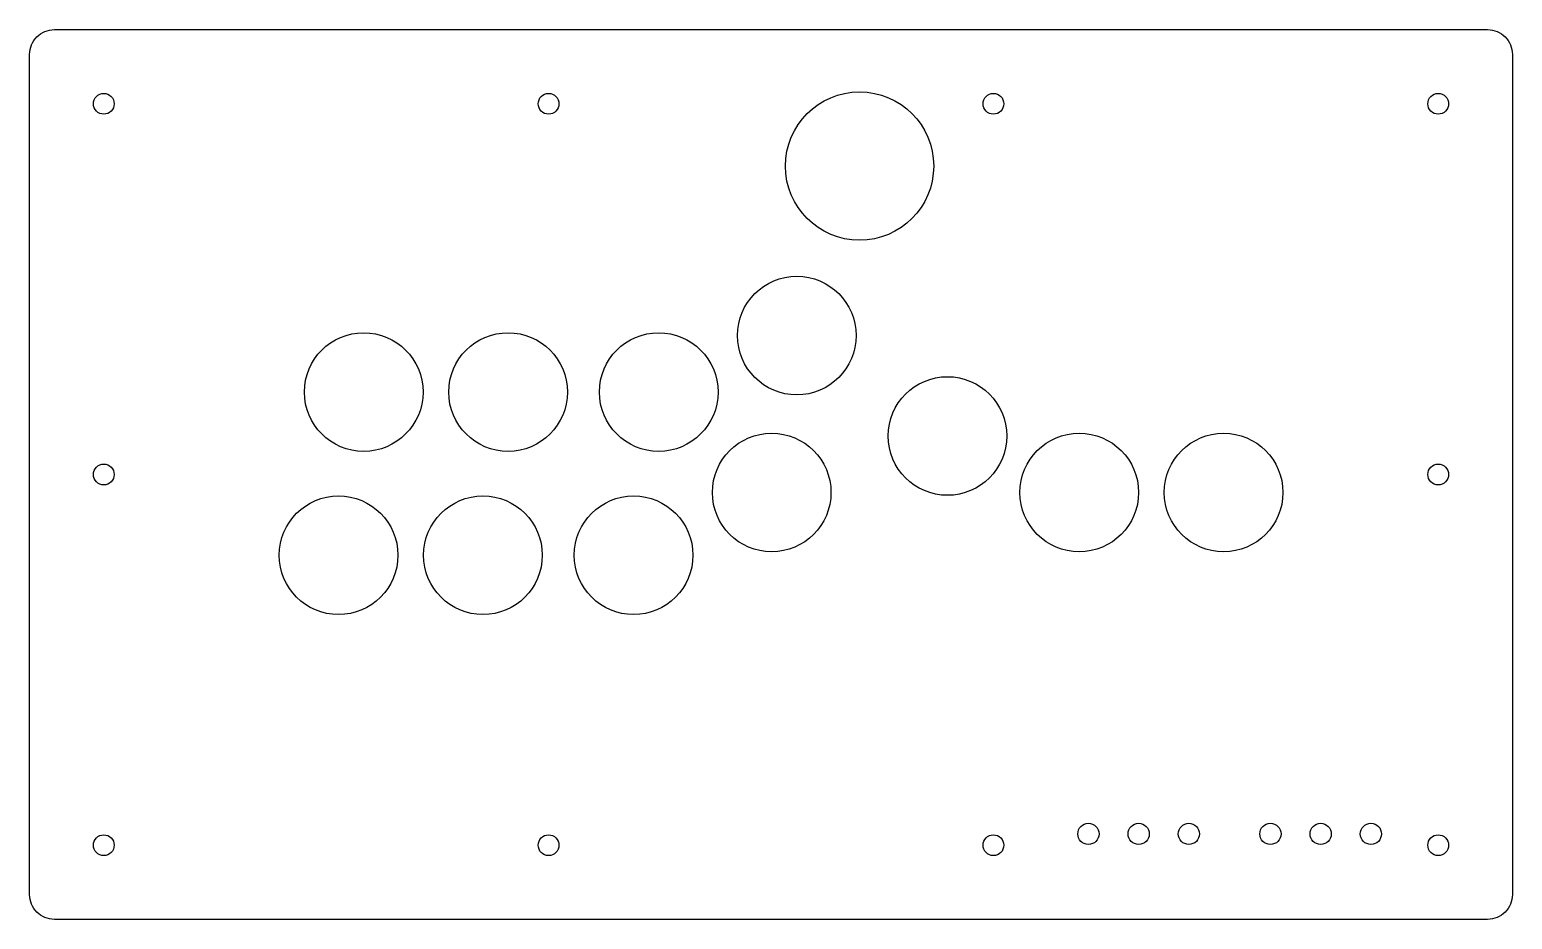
# Model space of a CAD drawing. Header units: millimetres. Extents: x -300 to 0, y -180 to 0.
import ezdxf

# ---------------------------------------------------------------- set-up
doc = ezdxf.new("R2010")
doc.units = ezdxf.units.MM
doc.layers.get('0').update_dxf_attribs({"linetype": 'CONTINUOUS'})

msp = doc.modelspace()

# ---------------------------------------------------------------- linework, layer by layer
msp.add_lwpolyline([(-5, -180), (-295, -180, -0.4142136), (-300, -175), (-300, -5, -0.4142136), (-295, 0), (-5, 0, -0.4142136), (0, -5), (0, -175, -0.4142136)], format="xyb", close=True)
for centre, radius in [((-285, -15), 2.1), ((-195, -15), 2.1), ((-132.08, -27.6), 15), ((-105, -15), 2.1), ((-15, -15), 2.1), ((-144.78, -61.89), 12), ((-232.41, -73.32), 12), ((-203.2, -73.32), 12), ((-172.72, -73.32), 12), ((-114.3, -82.21), 12), ((-149.86, -93.64), 12), ((-87.63, -93.64), 12), ((-58.42, -93.64), 12), ((-285, -90), 2.1), ((-15, -90), 2.1), ((-237.49, -106.34), 12), ((-208.28, -106.34), 12), ((-177.8, -106.34), 12), ((-85.775, -162.705), 2.15), ((-75.615, -162.705), 2.15), ((-65.455, -162.705), 2.15), ((-48.945, -162.705), 2.15), ((-38.785, -162.705), 2.15), ((-28.625, -162.705), 2.15), ((-285, -165), 2.1), ((-195, -165), 2.1), ((-105, -165), 2.1), ((-15, -165), 2.1)]:
    msp.add_circle(centre, radius)

doc.saveas('drawing.dxf')
